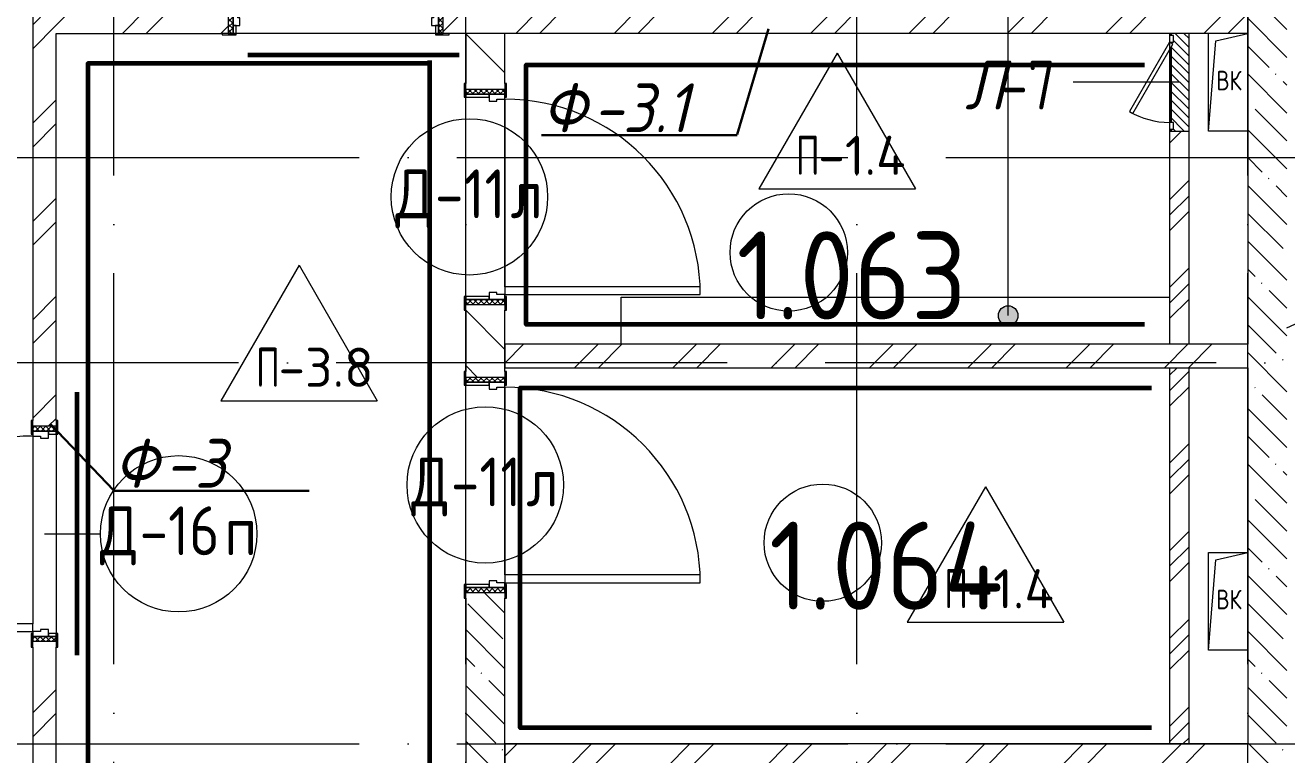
# Model space of a CAD drawing. Header units: millimetres. Extents: x -592259 to 288321, y -552984 to 293768.
# Drawn here: x 142535 to 148988, y 51619 to 55352 of the extents above; entities that cross this region are included whole.
import ezdxf

# ---------------------------------------------------------------- set-up
doc = ezdxf.new("R2010")
doc.units = ezdxf.units.MM
doc.linetypes.add('ADSK_Линия сетки', pattern=[2500, 2000, -250, 0, -250])
for name, color, linetype, lineweight in [('2)Фархверки', 40, 'Continuous', 30), ('4.1) Штук. 3 вып', 6, 'Continuous', 60), ('4.1.1) Штук.  швы3 вып.', 6, 'Continuous', 60), ('A-AREA-____-IDEN', 250, 'Continuous', 9), ('A-DETL-GENF-OTLN', 250, 'Continuous', 5), ('A-DOOR-____-IDEN', 250, 'Continuous', 9), ('A-DOOR-____-MCUT', 250, 'Continuous', 5), ('A-DOOR-____-OTLN', 250, 'Continuous', 5), ('A-DOOR-FRAM-MCUT', 250, 'Continuous', 5), ('A-DOOR-FRAM-OTLN', 250, 'Continuous', 5), ('A-FLOR-____-IDEN', 250, 'Continuous', 9), ('A-FLOR-____-OTLN', 250, 'Continuous', 9), ('A-GENM-____-MCUT', 250, 'Continuous', 25), ('A-GENM-____-OTLN', 250, 'Continuous', 9), ('A-GLAZ-____-OTLN', 250, 'Continuous', 5), ('A-WALL-____-MCUT', 250, 'Continuous', 13), ('A-WALL-____-PATT', 250, 'Continuous', 13), ('G-____-____-TEXT', 250, 'Continuous', 9), ('I-WALL-____-OTLN', 250, 'Continuous', 9), ('S-GRID-____-OTLN', 250, 'Continuous', 9), ('S-STRS-____-MBND', 250, 'Continuous', 5)]:
    doc.layers.add(name, color=color, linetype=linetype, lineweight=lineweight)
doc.styles.add('GOST Common_1', font='', dxfattribs={"width": 0.9, "height": 250})
doc.styles.add('ISOCPEUR', font='isocpeur.ttf', dxfattribs={"width": 0.8, "height": 100})
doc.styles.add('ISOCPEUR_1', font='isocpeur.ttf', dxfattribs={"width": 0.9, "height": 250})
doc.styles.add('ISOCPEUR_2', font='isocpeur.ttf', dxfattribs={"height": 160})
doc.styles.add('ISOCPEUR_I', font='isocpeui.ttf', dxfattribs={"width": 0.9, "height": 12.5})
doc.styles.add('ISOCPEUR_I_1', font='ГОСТ тип А.ttf', dxfattribs={"height": 2500})
doc.styles.get('GOST Common_1').set_extended_font_data('GOST Common')
pattern_1 = [(135, (1751.41, 124.685), (-14.14214, -14.14214), []), (225, (1751.41, 124.685), (14.14214, -14.14214), [])]
pattern_2 = [(45, (-371.384, 124.685), (-14.1421, 14.1421), []), (135, (-371.384, 124.685), (-14.1421, -14.1421), [])]
pattern_3 = [(45, (12287.9, -0.0006), (-251.4472, 251.4472), []), (45, (12287.9, 381), (-251.4472, 251.4472), [])]
pattern_4 = [(135, (12287.91, -0.0006), (-142.5612, -142.5612), []), (135, (12430.48, -0.0006), (-142.5612, -142.5612), [252.016, -50.403, 3.353, -47.05])]

# ---------------------------------------------------------------- blocks, each defined once
blk = doc.blocks.new('Дверь_СКБ_1Ст_Внутренняя - Д-16п_1100x2100h_Кабинет врача_ Процедурный кабинет_ Прививочный кабинет-41907470-АР1_Маркировочный план 1 этажа С2и3')
at = {"layer": 'A-DOOR-____-OTLN'}
h = blk.add_hatch(dxfattribs=at)
h.set_pattern_fill('FP_12', color=256, style=0, pattern_type=2)
h.set_pattern_definition(pattern_1)
h.paths.add_polyline_path([(537.5, -46.9), (537.5, -60), (562.5, -60), (562.5, 60), (537.5, 60)])
at = {"layer": 'A-DOOR-FRAM-OTLN'}
h = blk.add_hatch(dxfattribs=at)
h.set_pattern_fill('FP_13', color=256, style=0, pattern_type=2)
h.set_pattern_definition(pattern_2)
h.paths.add_polyline_path([(-537.5, 60), (-537.5, -60), (-512.5, -60), (-512.5, 60)])
at = {"layer": 'A-DOOR-____-MCUT'}
for p, q in [((-487.5, 1060), (-487.5, 60)), ((-447.5, 1060), (-487.5, 1060)), ((-447.5, 60), (-447.5, 1060)), ((-487.5, 60), (-447.5, 60))]:
    blk.add_line(p, q, dxfattribs=at)
at = {"layer": 'A-DOOR-____-OTLN'}
blk.add_arc((-487.5, 60), 1000, 360, 90, dxfattribs=at)
at = {"layer": 'A-DOOR-FRAM-MCUT'}
for p, q in [((-497.5, 68), (-567.5, 68)), ((-567.5, 68), (-567.5, 60)), ((-497.5, 60), (-497.5, 68)), ((592.5, 68), (522.5, 68)), ((522.5, 68), (522.5, 60)), ((592.5, 60), (592.5, 68)), ((-567.5, 60), (-497.5, 60)), ((-512.5, 60), (-537.5, 60)), ((-537.5, 60), (-537.5, -60)), ((-487.5, 60), (-512.5, 60)), ((-512.5, 60), (-512.5, -20)), ((-512.5, -60), (-512.5, 60)), ((-497.5, 60), (-512.5, 60)), ((-512.5, 60), (-512.5, 59)), ((-512.5, 59), (-497.5, 59)), ((-497.5, 59), (-497.5, 60)), ((-487.5, 20), (-487.5, 60)), ((-477.5, 20), (-487.5, 20)), ((-477.5, -20), (-477.5, 20)), ((512.5, 20), (502.5, 20)), ((502.5, 20), (502.5, -20)), ((512.5, 60), (512.5, 20)), ((537.5, 60), (512.5, 60)), ((537.5, 60), (522.5, 60)), ((522.5, 60), (522.5, 59)), ((522.5, 60), (592.5, 60)), ((522.5, 59), (537.5, 59)), ((537.5, -20), (537.5, 60)), ((562.5, 60), (537.5, 60)), ((537.5, 60), (537.5, -60)), ((537.5, 59), (537.5, 60)), ((562.5, -60), (562.5, 60)), ((-497.5, -60), (-567.5, -60)), ((-567.5, -60), (-567.5, -68)), ((-537.5, -60), (-512.5, -60)), ((-512.5, -20), (-477.5, -20)), ((-497.5, -20), (-512.5, -20)), ((-512.5, -20), (-512.5, -60)), ((-512.5, -60), (-497.5, -60)), ((-497.5, -60), (-497.5, -20)), ((-497.5, -68), (-497.5, -60)), ((502.5, -20), (537.5, -20)), ((537.5, -20), (522.5, -20)), ((522.5, -20), (522.5, -60)), ((522.5, -60), (537.5, -60)), ((592.5, -60), (522.5, -60)), ((522.5, -60), (522.5, -68)), ((537.5, -60), (537.5, -20)), ((537.5, -60), (562.5, -60)), ((592.5, -68), (592.5, -60)), ((-567.5, -68), (-497.5, -68)), ((522.5, -68), (592.5, -68))]:
    blk.add_line(p, q, dxfattribs=at)
blk = doc.blocks.new('Дверь_СКБ_1Ст_Внутренняя - Д-16п_1100x2100h_Кабинет врача_ Процедурный кабинет_ Прививочный кабинет-V11-АР1_Маркировочный план 1 этажа С2и3')
at = {"layer": 'A-DOOR-____-OTLN'}
h = blk.add_hatch(dxfattribs=at)
h.set_pattern_fill('FP_12', color=256, style=0, pattern_type=2)
h.set_pattern_definition(pattern_1)
h.paths.add_polyline_path([(562.5, -60), (562.5, 60), (537.5, 60), (537.5, -60)])
at = {"layer": 'A-DOOR-FRAM-OTLN'}
h = blk.add_hatch(dxfattribs=at)
h.set_pattern_fill('FP_13', color=256, style=0, pattern_type=2)
h.set_pattern_definition(pattern_2)
h.paths.add_polyline_path([(-512.5, -60), (-512.5, 60), (-537.5, 60), (-537.5, -60)])
at = {"layer": 'A-DOOR-____-MCUT'}
for p, q in [((-487.5, 1060), (-487.5, 60)), ((-447.5, 1060), (-487.5, 1060)), ((-447.5, 60), (-447.5, 1060)), ((-487.5, 60), (-447.5, 60))]:
    blk.add_line(p, q, dxfattribs=at)
at = {"layer": 'A-DOOR-____-OTLN'}
blk.add_arc((-487.5, 60), 1000, 360, 90, dxfattribs=at)
at = {"layer": 'A-DOOR-FRAM-MCUT'}
for p, q in [((-497.5, 68), (-567.5, 68)), ((-567.5, 68), (-567.5, 60)), ((-497.5, 60), (-497.5, 68)), ((592.5, 68), (522.5, 68)), ((522.5, 68), (522.5, 60)), ((592.5, 60), (592.5, 68)), ((-567.5, 60), (-497.5, 60)), ((-512.5, 60), (-537.5, 60)), ((-537.5, 60), (-537.5, -60)), ((-487.5, 60), (-512.5, 60)), ((-512.5, 60), (-512.5, -20)), ((-512.5, -60), (-512.5, 60)), ((-497.5, 60), (-512.5, 60)), ((-512.5, 60), (-512.5, 59)), ((-512.5, 59), (-497.5, 59)), ((-497.5, 59), (-497.5, 60)), ((-487.5, 20), (-487.5, 60)), ((-477.5, 20), (-487.5, 20)), ((-477.5, -20), (-477.5, 20)), ((512.5, 20), (502.5, 20)), ((502.5, 20), (502.5, -20)), ((512.5, 60), (512.5, 20)), ((537.5, 60), (512.5, 60)), ((537.5, 60), (522.5, 60)), ((522.5, 60), (522.5, 59)), ((522.5, 60), (592.5, 60)), ((522.5, 59), (537.5, 59)), ((537.5, -20), (537.5, 60)), ((562.5, 60), (537.5, 60)), ((537.5, 60), (537.5, -60)), ((537.5, 59), (537.5, 60)), ((562.5, -60), (562.5, 60)), ((-497.5, -60), (-567.5, -60)), ((-567.5, -60), (-567.5, -68)), ((-537.5, -60), (-512.5, -60)), ((-512.5, -20), (-477.5, -20)), ((-497.5, -20), (-512.5, -20)), ((-512.5, -20), (-512.5, -60)), ((-512.5, -60), (-497.5, -60)), ((-497.5, -60), (-497.5, -20)), ((-497.5, -68), (-497.5, -60)), ((502.5, -20), (537.5, -20)), ((537.5, -20), (522.5, -20)), ((522.5, -20), (522.5, -60)), ((522.5, -60), (537.5, -60)), ((592.5, -60), (522.5, -60)), ((522.5, -60), (522.5, -68)), ((537.5, -60), (537.5, -20)), ((537.5, -60), (562.5, -60)), ((592.5, -68), (592.5, -60)), ((-567.5, -68), (-497.5, -68)), ((522.5, -68), (592.5, -68))]:
    blk.add_line(p, q, dxfattribs=at)
blk = doc.blocks.new('Дверь_СКБ_1Ст_Внутренняя - Д-11л_1100x2100h_С_У медблока-V28-АР1_Маркировочный план 1 этажа С2и3')
at = {"layer": 'A-DOOR-____-OTLN'}
h = blk.add_hatch(dxfattribs=at)
h.set_pattern_fill('FP_14', color=256, style=0, pattern_type=2)
h.set_pattern_definition([(135, (1751.41, 164.685), (-14.14214, -14.14214), []), (225, (1751.41, 164.685), (14.14214, -14.14214), [])])
h.paths.add_polyline_path([(562.5, 100), (537.5, 100), (537.5, -100), (562.5, -100)])
at = {"layer": 'A-DOOR-FRAM-OTLN'}
h = blk.add_hatch(dxfattribs=at)
h.set_pattern_fill('FP_15', color=256, style=0, pattern_type=2)
h.set_pattern_definition([(45, (-371.384, 164.685), (-14.1421, 14.1421), []), (135, (-371.384, 164.685), (-14.1421, -14.1421), [])])
h.paths.add_polyline_path([(-512.5, 100), (-537.5, 100), (-537.5, -100), (-512.5, -100)])
at = {"layer": 'A-DOOR-____-MCUT'}
for p, q in [((512.5, 1100), (472.5, 1100)), ((472.5, 1100), (472.5, 100)), ((512.5, 100), (512.5, 1100)), ((472.5, 100), (512.5, 100))]:
    blk.add_line(p, q, dxfattribs=at)
at = {"layer": 'A-DOOR-____-OTLN'}
blk.add_arc((512.5, 100), 1000, 90, 180, dxfattribs=at)
at = {"layer": 'A-DOOR-FRAM-MCUT'}
for p, q in [((-497.5, 108), (-567.5, 108)), ((-567.5, 108), (-567.5, 100)), ((-567.5, 100), (-497.5, 100)), ((-512.5, 100), (-537.5, 100)), ((-537.5, 100), (-537.5, -100)), ((-487.5, 100), (-512.5, 100)), ((-512.5, 100), (-512.5, 20)), ((-512.5, -100), (-512.5, 100)), ((-497.5, 100), (-512.5, 100)), ((-512.5, 100), (-512.5, 99)), ((-512.5, 99), (-497.5, 99)), ((-497.5, 100), (-497.5, 108)), ((-497.5, 99), (-497.5, 100)), ((-487.5, 60), (-487.5, 100)), ((512.5, 100), (512.5, 60)), ((537.5, 100), (512.5, 100)), ((592.5, 108), (522.5, 108)), ((522.5, 108), (522.5, 100)), ((537.5, 100), (522.5, 100)), ((522.5, 100), (522.5, 99)), ((522.5, 100), (592.5, 100)), ((522.5, 99), (537.5, 99)), ((537.5, 20), (537.5, 100)), ((562.5, 100), (537.5, 100)), ((537.5, 100), (537.5, -100)), ((537.5, 99), (537.5, 100)), ((562.5, -100), (562.5, 100)), ((592.5, 100), (592.5, 108)), ((-512.5, 20), (-477.5, 20)), ((-497.5, 20), (-512.5, 20)), ((-512.5, 20), (-512.5, -100)), ((-497.5, -100), (-497.5, 20)), ((-477.5, 60), (-487.5, 60)), ((-477.5, 20), (-477.5, 60)), ((512.5, 60), (502.5, 60)), ((502.5, 60), (502.5, 20)), ((502.5, 20), (537.5, 20)), ((537.5, 20), (522.5, 20)), ((522.5, 20), (522.5, -100)), ((537.5, -100), (537.5, 20)), ((-497.5, -100), (-567.5, -100)), ((-567.5, -100), (-567.5, -108)), ((-567.5, -108), (-497.5, -108)), ((-537.5, -100), (-512.5, -100)), ((-512.5, -100), (-497.5, -100)), ((-497.5, -108), (-497.5, -100)), ((522.5, -100), (537.5, -100)), ((592.5, -100), (522.5, -100)), ((522.5, -100), (522.5, -108)), ((522.5, -108), (592.5, -108)), ((537.5, -100), (562.5, -100)), ((592.5, -108), (592.5, -100))]:
    blk.add_line(p, q, dxfattribs=at)
blk = doc.blocks.new('_Wn_-As_OpeningMEP_floor__Rectangular - _Wn_-As_OpeningMEP_floor__Rectangular-32466846-АР1_Маркировочный план 1 этажа С2и3')
at = {"layer": 'A-DETL-GENF-OTLN', "lineweight": 5}
for p, q in [((-100, -200), (-62.2, 262.2)), ((-62.2, 262.2), (100, 300))]:
    blk.add_line(p, q, dxfattribs=at)
blk = doc.blocks.new('АР_Люк - ЛРС_ВК_500х400_наружный_NCS S 1000-N-42722041-АР1_Маркировочный план 1 этажа С2и3')
at = {"layer": 'A-DOOR-____-OTLN'}
h = blk.add_hatch(dxfattribs=at)
h.set_pattern_fill('FP_148', color=256, style=0, pattern_type=2)
h.set_pattern_definition([(45, (125, 0), (-22.6274, 22.6274), [])])
h.paths.add_polyline_path([(-125, 50), (-125, -50), (375, -50), (375, 50), (365, 50), (365, 30), (330, 30), (330, 50), (320, 32.7), (290, 50), (-80, 50), (-80, 30), (-115, 30), (-115, 50), (-119.6, 50)])
at = {"layer": 'A-DETL-GENF-OTLN', "lineweight": 5}
for p, q in [((375, 50), (-125, 50)), ((-125, 50), (-125, -50)), ((375, -50), (375, 50)), ((-125, -50), (375, -50))]:
    blk.add_line(p, q, dxfattribs=at)
at = {"layer": 'A-DOOR-____-MCUT', "lineweight": 5}
for p, q in [((-25.1, 255), (-35.1, 237.7)), ((-35.1, 237.7), (320, 32.7)), ((330, 50), (-25.1, 255)), ((-80, 50), (-115, 50)), ((-115, 50), (-115, 30)), ((-115, 30), (-80, 30)), ((-80, 30), (-80, 50)), ((320, 32.7), (330, 50)), ((365, 50), (330, 50)), ((330, 50), (330, 30)), ((330, 30), (365, 30)), ((365, 30), (365, 50))]:
    blk.add_line(p, q, dxfattribs=at)
blk.add_arc((330, 50), 410, 150, 180, dxfattribs=at)
at = {"layer": 'A-DOOR-____-OTLN'}
blk.add_line((330, 50), (-25.1, 255), dxfattribs=at)
blk = doc.blocks.new('ASML_АР_Отделка Люка - ВО Отделка люков_Грунтовка 0_Шпатлевка 0_Окраска 0_0-42722003-АР1_Маркировочный план 1 этажа С2и3')
at = {"layer": 'A-GENM-____-MCUT', "lineweight": 5}
for p, q in [((-240, 3), (-250, 3)), ((-250, 3), (-250, 0)), ((177.1, 3), (-205, 3)), ((205, 3), (201, 3)), ((250, 3), (240, 3)), ((250, 0), (250, 3)), ((-250, 0), (-240, 0)), ((-205, 0), (182.3, 0)), ((199.2, 0), (205, 0)), ((240, 0), (250, 0))]:
    blk.add_line(p, q, dxfattribs=at)
blk = doc.blocks.new('AAR_СКБ_Марка_Помещения_мал - Номер-28977439-АР1_Маркировочный план 1 этажа С2и3')
at = {"layer": 'A-AREA-____-IDEN'}
blk.add_circle((-0.028, 0), 3, dxfattribs=at)
blk = doc.blocks.new('AAR_СКБ_Марка_Перекрытия - Марка пола-17325028-АР1_Маркировочный план 1 этажа С2и3')
at = {"layer": 'A-FLOR-____-IDEN'}
for p, q in [((0, 6.932), (-4.002, 0)), ((0, 6.932), (4.002, 0)), ((-4.002, 0), (4.002, 0))]:
    blk.add_line(p, q, dxfattribs=at)
blk = doc.blocks.new('ADSK_Марка_Дверь - Типоразмер_ADSK_Марка-30565456-АР1_Маркировочный план 1 этажа С2и3')
at = {"layer": 'A-DOOR-____-IDEN'}
blk.add_circle((0, 0), 4, dxfattribs=at)

msp = doc.modelspace()

# ---------------------------------------------------------------- hatches: boundary and pattern name
at = {"layer": 'A-WALL-____-PATT', "lineweight": 15, "true_color": 0x000000}
h = msp.add_hatch(dxfattribs=at)
h.set_pattern_fill('FP_1', color=18, style=0, pattern_type=2)
h.set_pattern_definition(pattern_4)
h.paths.add_polyline_path([(148787.9138, 50095), (148987.913, 50095), (148987.9138, 58775), (148787.9138, 58775), (148787.9138, 50205.0006)])
h = msp.add_hatch(dxfattribs=at)
h.set_pattern_fill('FP_4', color=18, style=0, pattern_type=2)
h.set_pattern_definition(pattern_3)
h.paths.add_polyline_path([(142572.9138, 49250.0006), (142692.9138, 49250.0006), (142692.9138, 52199.9994), (142572.9138, 52199.9994), (142572.9138, 49677.7159)])
h.paths.add_polyline_path([(142692.9138, 53299.9994), (142692.9138, 55430), (142572.9138, 55430), (142572.9138, 53299.9994), (142679.8294, 53299.9994)])
h = msp.add_hatch(dxfattribs=at)
h.set_pattern_fill('FP_4', color=18, style=0, pattern_type=2)
h.set_pattern_definition(pattern_3)
h.paths.add_polyline_path([(148147.6515, 55310), (148787.8919, 55310), (148787.8919, 55430), (144672.9138, 55430), (144672.9138, 55310), (147802.4087, 55310)])
h.paths.add_polyline_path([(142692.9138, 55310), (143572.9138, 55310), (143572.9138, 55430), (142692.9138, 55430), (142692.9138, 55380.2269)])
h = msp.add_hatch(dxfattribs=at)
h.set_pattern_fill('FP_2', color=18, style=0, pattern_type=2)
h.set_pattern_definition([(135, (12287.91, -0.0006), (-141.42136, -141.42136), [])])
h.paths.add_polyline_path([(144987.9138, 53550.0026), (144987.9138, 53923.9263), (144787.9138, 53923.9263), (144787.9138, 53550.0026)])
h.paths.add_polyline_path([(144787.9138, 55023.9263), (144987.9138, 55023.9263), (144987.9138, 55310), (144787.9138, 55310), (144787.9138, 55053.9263)])
h = msp.add_hatch(dxfattribs=at)
h.set_pattern_fill('FP_5', color=18, style=0, pattern_type=2)
h.set_pattern_definition([(45, (12287.9, -0.0006), (-224.5064, 224.5064), []), (45, (12367.3, -0.0006), (0, 449.0128), []), (45, (12208.54, -0.0006), (0, 449.0128), [])])
h.paths.add_polyline_path([(148394.9138, 49750.0006), (148487.9138, 49750.0006), (148487.9138, 51555), (148387.9138, 51555), (148387.9138, 49750.0006)])
h.paths.add_polyline_path([(148387.9138, 51675), (148487.9138, 51675), (148487.9138, 53600), (148387.9138, 53600), (148387.9138, 51724.9994)])
h.paths.add_polyline_path([(148487.9138, 53720), (148487.9138, 54810), (148387.9138, 54810), (148387.9138, 53720)])
h = msp.add_hatch(dxfattribs=at)
h.set_pattern_fill('FP_4', color=18, style=0, pattern_type=2)
h.set_pattern_definition(pattern_3)
h.paths.add_polyline_path([(148692.0723, 53600), (148787.9138, 53600), (148787.9138, 53720), (144987.9138, 53720), (144987.9138, 53600), (148587.9138, 53600)])
h = msp.add_hatch(dxfattribs=at)
h.set_pattern_fill('FP_1', color=18, style=0, pattern_type=2)
h.set_pattern_definition(pattern_4)
h.paths.add_polyline_path([(144833.048, 49250), (144987.9138, 49250), (144987.9138, 52450), (144787.9138, 52450), (144787.9138, 49250.0006), (144812.9138, 49250.0006)])
h = msp.add_hatch(dxfattribs=at)
h.set_pattern_fill('FP_4', color=18, style=0, pattern_type=2)
h.set_pattern_definition(pattern_3)
h.paths.add_polyline_path([(148787.9138, 51555), (148787.9138, 51675), (144987.9138, 51675), (144987.9138, 51555), (148710.9849, 51555)])
at = {"layer": 'G-____-____-TEXT', "true_color": 0x000000}
h = msp.add_hatch(color=18, dxfattribs=at)
edge = h.paths.add_edge_path()
edge.add_arc((147562.7953, 53866.5287), 50, 0, 360)

# ---------------------------------------------------------------- linework, layer by layer
at = {"layer": '2)Фархверки'}
for p, q in [((146337.2197, 55333.9648), (146176.3371, 54792.6465)), ((145176.3371, 54789.5026), (146176.3371, 54789.5026)), ((142666.1782, 53308.7636), (142986.5481, 52972.8663)), ((142986.5481, 52970.2225), (143986.5481, 52970.2225))]:
    msp.add_line(p, q, dxfattribs=at)
at = {"layer": '4.1) Штук. 3 вып'}
msp.add_lwpolyline([(142855.2244, 49381.7697), (144604.1438, 49381.7697), (144604.1438, 55155.9989), (142855.2244, 55155.9989)], close=True, dxfattribs=at)
for points in [[(148259.5577, 53820.5571), (145096.3266, 53820.5571), (145096.3266, 55149.238), (148259.5577, 55149.238)], [(148296.6217, 51756.922), (145066.8884, 51756.922), (145066.8884, 53496.8792), (148296.6217, 53496.8792)]]:
    msp.add_lwpolyline(points, dxfattribs=at)
at = {"layer": '4.1.1) Штук.  швы3 вып.'}
for points in [[(143672.5656, 55200.105), (144755.2119, 55200.105)], [(144604.1438, 53893.8181), (144604.1438, 55171.4736)], [(145096.3266, 53820.5571), (145096.3266, 55098.2126)], [(144604.1438, 52347.3445), (144604.1438, 53625)], [(142797.9094, 53475.0707), (142797.9094, 52128.6481)], [(145066.8884, 52184.5584), (145066.8884, 53462.2139)]]:
    msp.add_lwpolyline(points, dxfattribs=at)
at = {"layer": 'A-DOOR-____-IDEN', "color": 18, "true_color": 0x000000}
for p, q in [((148437.9138, 55060), (147895.4897, 55060)), ((142632.9138, 52749.9994), (142917.2888, 52749.9994))]:
    msp.add_line(p, q, dxfattribs=at)
at = {"layer": 'A-FLOR-____-OTLN', "color": 18, "lineweight": 5, "true_color": 0x000000}
for p, q in [((148587.9138, 54810), (148587.9138, 55310)), ((144987.9138, 54013.9263), (144987.9138, 54973.9263)), ((144987.9138, 54973.9263), (144987.9138, 54013.9263)), ((148787.9138, 54810), (148587.9138, 54810)), ((145582.9138, 53960), (148387.9138, 53960)), ((145582.9138, 53720), (145582.9138, 53960)), ((144987.9138, 52540.0026), (144987.9138, 53500.0026)), ((144987.9138, 53500.0026), (144987.9138, 52540.0026)), ((142572.9138, 53249.9994), (142572.9138, 52289.9994)), ((148587.9138, 52154.9581), (148587.9138, 52654.9581)), ((148587.9138, 52654.9581), (148787.9138, 52654.9581)), ((148787.9138, 52154.9581), (148587.9138, 52154.9581))]:
    msp.add_line(p, q, dxfattribs=at)
at = {"layer": 'A-WALL-____-MCUT', "color": 18, "lineweight": 15, "true_color": 0x000000}
for p, q in [((148787.9138, 58775), (148787.9138, 53720)), ((142572.9138, 55430), (142572.9138, 53329.9994)), ((148787.8919, 55310), (148787.8919, 55430)), ((142692.9138, 55310), (143542.9138, 55310)), ((142692.9138, 53329.9994), (142692.9138, 55310)), ((148394.9138, 55310), (144702.9138, 55310)), ((144787.9138, 55310), (144787.9138, 55053.9263)), ((144987.9138, 55053.9263), (144987.9138, 55310)), ((148387.9138, 55310), (148387.9138, 55300)), ((148787.8919, 55310), (148397.9138, 55310)), ((148487.9138, 53720), (148487.9138, 55310)), ((148387.9138, 55225), (148387.9138, 54855)), ((148387.9138, 54820), (148387.9138, 53720)), ((144787.9138, 53893.9263), (144787.9138, 53580.0026)), ((144987.9138, 53580.0026), (144987.9138, 53893.9263)), ((148387.9138, 53720), (144987.9138, 53720)), ((144987.9138, 53720), (144987.9138, 53600)), ((148487.9138, 53720), (148387.9138, 53720)), ((148787.9138, 53720), (148487.9138, 53720)), ((148787.9138, 53600), (148787.9138, 53720)), ((144987.9138, 53600), (148387.9138, 53600)), ((148387.9138, 53600), (148487.9138, 53600)), ((148387.9138, 53600), (148387.9138, 51675)), ((148487.9138, 53600), (148787.9138, 53600)), ((148487.9138, 51675), (148487.9138, 53600)), ((148787.9138, 53600), (148787.9138, 51675)), ((144787.9138, 52420.0026), (144787.9138, 49250)), ((144987.9138, 49250), (144987.9138, 52420.0026)), ((142572.9138, 52169.9994), (142572.9138, 51234.9994)), ((142692.9138, 49250.0006), (142692.9138, 52169.9994)), ((148387.9138, 51675), (144987.9138, 51675)), ((144987.9138, 51675), (144987.9138, 51555)), ((148487.9138, 51675), (148387.9138, 51675)), ((148787.9138, 51675), (148487.9138, 51675)), ((148787.9138, 51555), (148787.9138, 51675))]:
    msp.add_line(p, q, dxfattribs=at)
at = {"layer": 'G-____-____-TEXT', "color": 18, "true_color": 0x000000}
msp.add_line((147562.7953, 53866.5287), (147562.7953, 55798.6997), dxfattribs=at)
msp.add_circle((147562.7953, 53866.5287), 50, dxfattribs=at)
at = {"layer": 'I-WALL-____-OTLN', "color": 18, "lineweight": 15, "true_color": 0x000000}
for p, q in [((144632.9138, 55310), (143612.9138, 55310)), ((144787.9138, 53963.9263), (144787.9138, 54983.9263)), ((144787.9138, 52490.0026), (144787.9138, 53510.0026)), ((142692.9138, 53259.9994), (142692.9138, 52239.9994))]:
    msp.add_line(p, q, dxfattribs=at)
at = {"layer": 'S-GRID-____-OTLN', "color": 18, "linetype": 'ADSK_Линия сетки', "true_color": 0x000000}
for p, q in [((142987.9138, -2919.5356), (142987.9138, 61063.6538)), ((144787.9138, -2919.5356), (144787.9138, 61063.6538)), ((146787.9138, -2919.5356), (146787.9138, 61063.6538)), ((148787.9138, -2919.5356), (148787.9138, 61063.6538)), ((77240.3519, 54675), (168626.8279, 54675)), ((168626.8279, 53625), (111607.9138, 53625)), ((77240.3519, 51675), (168626.8279, 51675))]:
    msp.add_line(p, q, dxfattribs=at)
at = {"layer": 'S-STRS-____-MBND', "color": 18, "true_color": 0x000000}
msp.add_line((149673.1254, 54122.1721), (148986.4138, 53801.9533), dxfattribs=at)

# ---------------------------------------------------------------- block references
at = {"layer": 'A-AREA-____-IDEN', "color": 18, "true_color": 0x000000, "xscale": 99.99999999999993, "yscale": 99.99999999999993, "zscale": 99.99999999999993}
for p in [(146442.9138, 54189.5708), (146617.0265, 52704.5313)]:
    msp.add_blockref('AAR_СКБ_Марка_Помещения_мал - Номер-28977439-АР1_Маркировочный план 1 этажа С2и3', p, dxfattribs=at)
at = {"layer": 'A-DOOR-____-IDEN', "color": 18, "true_color": 0x000000, "xscale": 99.99999999999993, "yscale": 99.99999999999993, "zscale": 99.99999999999993}
for p in [(144806.7738, 54473.9263), (144887.9138, 53000.0026), (143319.5962, 52749.9994)]:
    msp.add_blockref('ADSK_Марка_Дверь - Типоразмер_ADSK_Марка-30565456-АР1_Маркировочный план 1 этажа С2и3', p, dxfattribs=at)
at = {"layer": 'A-DOOR-____-OTLN', "color": 18, "true_color": 0x000000}
msp.add_blockref('Дверь_СКБ_1Ст_Внутренняя - Д-16п_1100x2100h_Кабинет врача_ Процедурный кабинет_ Прививочный кабинет-V11-АР1_Маркировочный план 1 этажа С2и3', (144110.4138, 55370), dxfattribs=at)
for name, p, rotation in [('АР_Люк - ЛРС_ВК_500х400_наружный_NCS S 1000-N-42722041-АР1_Маркировочный план 1 этажа С2и3', (148437.9138, 54935), 90), ('Дверь_СКБ_1Ст_Внутренняя - Д-11л_1100x2100h_С_У медблока-V28-АР1_Маркировочный план 1 этажа С2и3', (144887.9138, 54486.4263), 270), ('Дверь_СКБ_1Ст_Внутренняя - Д-11л_1100x2100h_С_У медблока-V28-АР1_Маркировочный план 1 этажа С2и3', (144887.9138, 53012.5026), 270), ('Дверь_СКБ_1Ст_Внутренняя - Д-16п_1100x2100h_Кабинет врача_ Процедурный кабинет_ Прививочный кабинет-41907470-АР1_Маркировочный план 1 этажа С2и3', (142632.9138, 52737.4994), 89.99999999999986)]:
    msp.add_blockref(name, p, dxfattribs=dict(at, rotation=rotation))
at = {"layer": 'A-FLOR-____-IDEN', "color": 18, "true_color": 0x000000, "xscale": 99.99999999999993, "yscale": 99.99999999999993, "zscale": 99.99999999999993}
for p in [(146687.9138, 54515), (143935.4862, 53430.6198), (147446.7698, 52297.5003)]:
    msp.add_blockref('AAR_СКБ_Марка_Перекрытия - Марка пола-17325028-АР1_Маркировочный план 1 этажа С2и3', p, dxfattribs=at)
at = {"layer": 'A-GENM-____-OTLN', "color": 18, "lineweight": 5, "true_color": 0x000000, "rotation": 90}
msp.add_blockref('ASML_АР_Отделка Люка - ВО Отделка люков_Грунтовка 0_Шпатлевка 0_Окраска 0_0-42722003-АР1_Маркировочный план 1 этажа С2и3', (148397.9138, 55060), dxfattribs=at)
at = {"layer": 'A-GLAZ-____-OTLN', "color": 18, "true_color": 0x000000}
for p in [(148687.9138, 55010), (148687.9138, 52354.9581)]:
    msp.add_blockref('_Wn_-As_OpeningMEP_floor__Rectangular - _Wn_-As_OpeningMEP_floor__Rectangular-32466846-АР1_Маркировочный план 1 этажа С2и3', p, dxfattribs=at)

# ---------------------------------------------------------------- texts
at = {"layer": '2)Фархверки', "attachment_point": 1}
for s, insert, char_height, width, style in [('ВК', (148627.9349, 55118.9554), 100, 160.3375, 'ISOCPEUR'), ('\\fISOCPEUR|b0|i1|c204|p34|;Ф', (145180.4389, 55054.6381), 250, 312.658125, 'ISOCPEUR_I'), ('-3.1', (145438.4077, 55054.6381), 250, 705.485, 'ISOCPEUR_I'), ('\\fISOCPEUR|b0|i1|c204|p34|;Ф', (142990.6499, 53235.3579), 250, 312.658125, 'ISOCPEUR_I'), ('-3', (143248.6186, 53235.3579), 250, 448.945, 'ISOCPEUR_I'), ('ВК', (148627.9349, 52463.9135), 100, 160.3375, 'ISOCPEUR')]:
    msp.add_mtext(s, dxfattribs=dict(at, insert=insert, char_height=char_height, width=width, style=style))
at = {"layer": 'A-AREA-____-IDEN', "color": 18, "true_color": 0x000000, "char_height": 450, "attachment_point": 1, "style": 'ISOCPEUR_1'}
for s, insert, width in [('1.063', (146173.4135, 54297.0564), 609.2825), ('1.064', (146339.5261, 52812.0168), 628.523)]:
    msp.add_mtext(s, dxfattribs=dict(at, insert=insert, width=width))
at = {"layer": 'A-DOOR-____-IDEN', "color": 18, "true_color": 0x000000, "char_height": 250, "attachment_point": 1}
for s, insert, width, style in [('\\fISOCPEUR|b0|i1|c204|p34|;\\W.9;Л', (147341.9284, 55171.3542), 223.670812, 'ISOCPEUR_I_1'), ('-7', (147526.4753, 55171.3542), 404.0505, 'ISOCPEUR_I_1'), ('\\fGOST Common|b0|i0|c204|p34|;\\W.9;Д', (144428.3164, 54614.3769), 245.316375, 'GOST Common_1'), ('-11', (144630.7227, 54614.3769), 468.987187, 'GOST Common_1'), ('\\fGOST Common|b0|i0|c204|p34|;\\W.9;л', (145017.6758, 54614.3769), 194.810062, 'GOST Common_1'), ('\\fGOST Common|b0|i0|c204|p34|;\\W.9;Д', (144509.4564, 53140.4532), 245.316375, 'GOST Common_1'), ('-11', (144711.8627, 53140.4532), 468.987187, 'GOST Common_1'), ('\\fGOST Common|b0|i0|c204|p34|;\\W.9;л', (145098.8158, 53140.4532), 194.810062, 'GOST Common_1'), ('\\fGOST Common|b0|i0|c204|p34|;\\W.9;Д', (142917.2888, 52890.45), 245.316375, 'GOST Common_1'), ('-16', (143119.6951, 52890.45), 526.708687, 'GOST Common_1'), ('\\fGOST Common|b0|i0|c204|p34|;\\W.9;п', (143554.2732, 52890.45), 194.810062, 'GOST Common_1')]:
    msp.add_mtext(s, dxfattribs=dict(at, insert=insert, width=width, style=style))
at = {"layer": 'A-FLOR-____-IDEN', "color": 18, "true_color": 0x000000, "char_height": 200, "attachment_point": 1, "style": 'ISOCPEUR_2'}
for s, insert, width in [('\\fISOCPEUR|b0|i0|c204|p34|;\\W.7;П', (146475.6789, 54786.3858), 140.295312), ('-1.4', (146591.4341, 54786.3858), 398.438687), ('\\fISOCPEUR|b0|i0|c204|p34|;\\W.7;П', (143714.1513, 53702.0056), 140.295312), ('-3.8', (143829.9065, 53702.0056), 420.885937), ('\\fISOCPEUR|b0|i0|c204|p34|;\\W.7;П', (147234.5349, 52568.8861), 140.295312), ('-1.4', (147350.2901, 52568.8861), 398.438687)]:
    msp.add_mtext(s, dxfattribs=dict(at, insert=insert, width=width))

doc.saveas('drawing.dxf')
